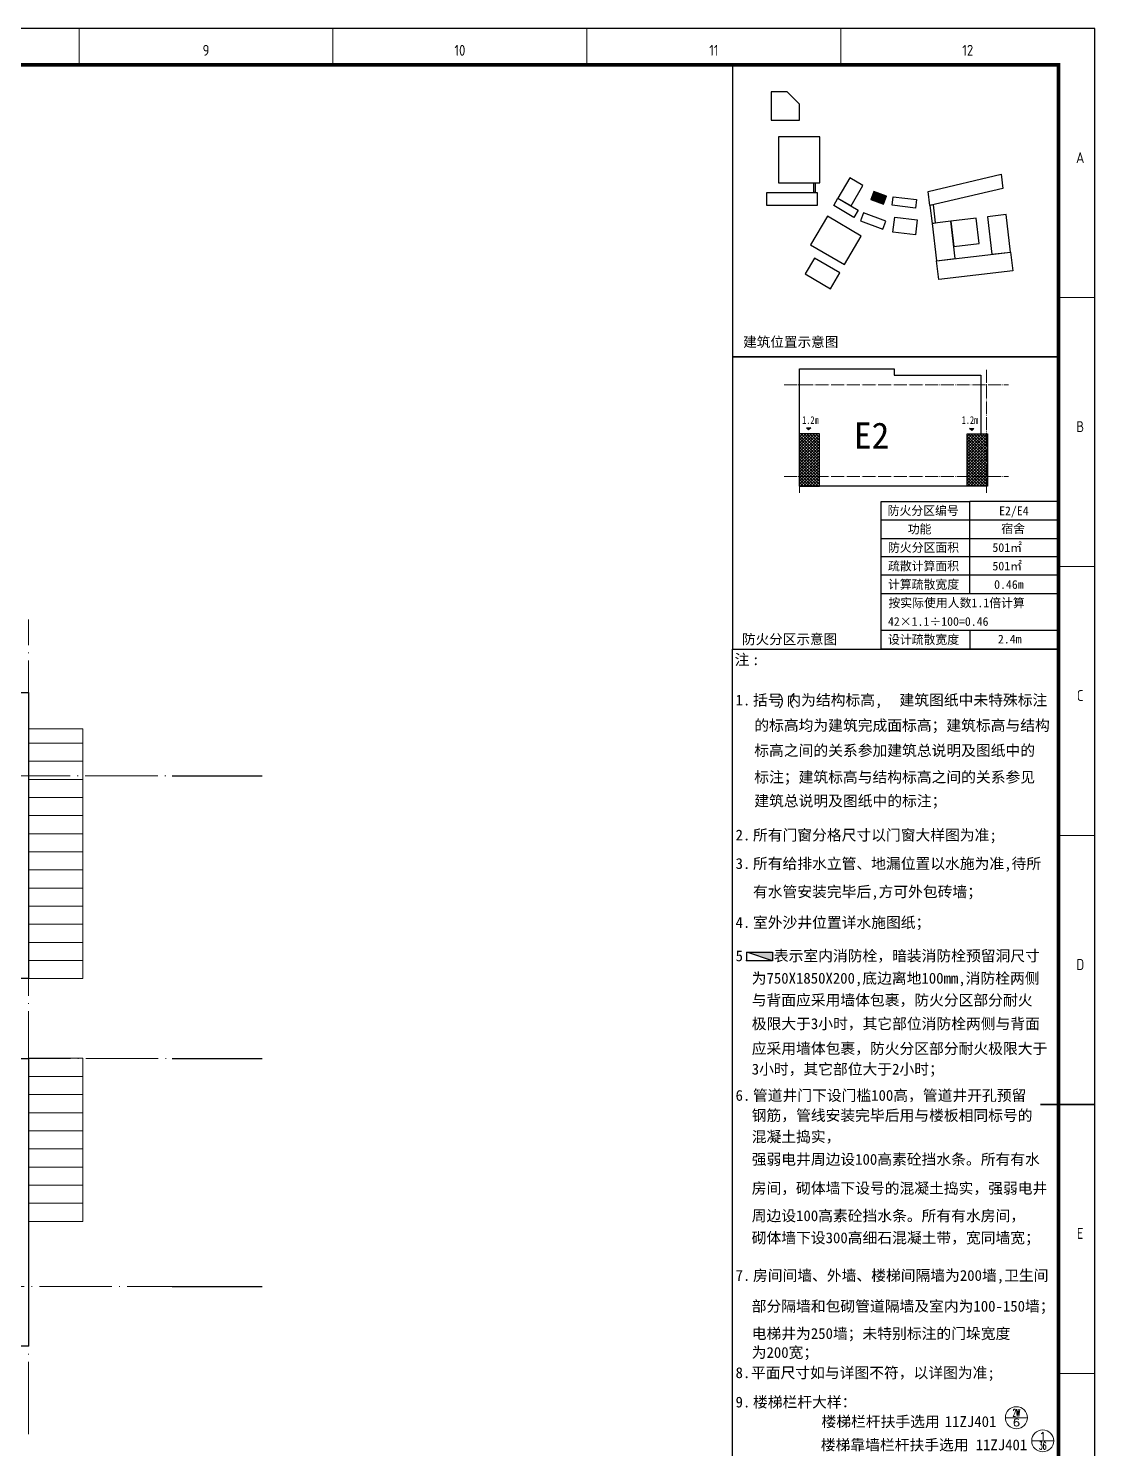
# Model space of a CAD drawing. Extents: x -76183 to 48420, y -19465 to 404409.
# Drawn here: x -21217 to 8239, y 272237 to 311444 of the extents above; entities that cross this region are included whole.
import ezdxf
from ezdxf.enums import TextEntityAlignment as Align

# ---------------------------------------------------------------- set-up
doc = ezdxf.new("R2010")
doc.units = 0
doc.header["$LTSCALE"] = 1000
doc.header["$MEASUREMENT"] = 0
doc.linetypes.add('DASH', pattern=[0.35, 0.25, -0.1])
doc.linetypes.add('DOTE', pattern=[2.42, 2, -0.2, 0.02, -0.2])
for name, color, linetype in [('-消防栓', 210, 'Continuous'), ('_xhs2', 90, 'Continuous'), ('A$0$f防火分区说明', 150, 'Continuous'), ('A-ANNO-TEXT', 7, 'Continuous'), ('AXIS', 3, 'Continuous'), ('C-天花层', 1, 'Continuous'), ('PJ', 3, 'Continuous'), ('XG-建筑轮廓', 2, 'Continuous')]:
    doc.layers.add(name, color=color, linetype=linetype)
for name, color, linetype, plot in [('201706', 1, 'Continuous', False), ('打印层', 7, 'Continuous', False), ('面积控制线', 171, 'Continuous', False)]:
    doc.layers.add(name, color=color, linetype=linetype, plot=plot)
for name, color, linetype, lineweight in [('dote', 16, 'DOTE', 0), ('PUB_TEXT', 7, 'Continuous', 13), ('STAIR', 2, 'Continuous', 13), ('WALL', 254, 'Continuous', 13), ('看线', 5, 'Continuous', 30)]:
    doc.layers.add(name, color=color, linetype=linetype, lineweight=lineweight)
doc.layers.add('修改11.13', color=6, linetype='Continuous', lineweight=30, plot=False)
doc.layers.get('修改11.13').off()
doc.styles.add('_宋体', font='', dxfattribs={"width": 0.8})
doc.styles.add('A$0$-黑体', font='simhei.ttf', dxfattribs={"width": 0.8})
doc.styles.add('COMP', font='COMPLEX', dxfattribs={"bigfont": 'hztxt'})
doc.styles.get("Standard").update_dxf_attribs({"font": 'gbenor.shx', "bigfont": 'gbcbig.shx'})
doc.styles.add('宋体', font='')
doc.styles.get('_宋体').set_extended_font_data('NSimSun')
doc.styles.get('宋体').set_extended_font_data('SimSun')

# ---------------------------------------------------------------- blocks, each defined once
blk = doc.blocks.new('4#轴网')
at = {"layer": 'AXIS'}
for p, q in [((898726, -186736), (901205, -186736)), ((898726, -194536), (901205, -194536)), ((898726, -200836), (901205, -200836))]:
    blk.add_line(p, q, dxfattribs=at)
at = {"layer": 'dote'}
for p, q in [((894754, -204910), (894754, -182420)), ((864864, -186736), (899456, -186736)), ((864876, -194536), (899468, -194536)), ((866017, -200836), (900609, -200836))]:
    blk.add_line(p, q, dxfattribs=at)
blk = doc.blocks.new('GEDI_WK_A1')
at = {"color": 3}
for p, q in [((560.67, 584), (560.67, 594)), ((630.75, 584), (630.75, 594)), ((700.83, 584), (700.83, 594)), ((770.92, 584), (770.92, 594)), ((831, 519.75), (841, 519.75)), ((831, 445.5), (841, 445.5)), ((831, 371.25), (841, 371.25)), ((831, 297), (841, 297)), ((831, 222.75), (841, 222.75))]:
    blk.add_line(p, q, dxfattribs=at)
for points, const_width in [([(0, 0), (841, 0), (841, 594), (0, 594)], 0.1), ([(25, 10), (831, 10), (831, 584), (25, 584)], 1)]:
    blk.add_lwpolyline(points, close=True, dxfattribs=dict(at, const_width=const_width))
at = {"color": 3, "const_width": 0.5}
blk.add_lwpolyline([(826, 297), (841, 297)], dxfattribs=at)
at = {"color": 3}
for s, p in [('9', (595.71, 588)), ('10', (665.79, 588)), ('11', (735.88, 588)), ('12', (805.96, 588))]:
    blk.add_text(s, height=3, dxfattribs=at).set_placement(p, align=Align.MIDDLE)
for s, p in [('A', (837, 556.88)), ('B', (837, 482.62)), ('C', (837, 408.38)), ('D', (837, 334.12)), ('E', (837, 259.88))]:
    blk.add_text(s, height=3, dxfattribs=at).set_placement(p, align=Align.CENTER)
blk = doc.blocks.new('xhs2')
at = {"layer": '_xhs2', "ltscale": 10}
blk.add_hatch(color=256, dxfattribs=at).paths.add_polyline_path([(-120, 350), (120, 350), (-120, -350)])
for p, q in [((-120, -350), (-120, 350)), ((-120, 350), (120, 350)), ((120, 350), (-120, -350)), ((120, 350), (120, -350)), ((120, -350), (-120, -350))]:
    blk.add_line(p, q, dxfattribs=at)
blk = doc.blocks.new('_index')
blk.add_line((-0.5, 0), (0.5, 0))
blk.add_circle((0, 0), 0.5)
at = {"style": 'COMP'}
for tag, width, p, p2 in [('1', 2.333333, (-0.17, 0.05), (0.17, 0.05)), ('-', 1.166667, (-0.17, -0.39), (0.17, -0.39))]:
    blk.add_attdef(tag, text='', height=0.34, dxfattribs=dict(at, width=width)).set_placement(p, p2, align=Align.FIT)
blk = doc.blocks.new('A$C576D7A35')
at = {"layer": '201706', "linetype": 'DASH'}
for p, q in [((540, 588), (540, 388)), ((1640, 588), (1640, 388))]:
    blk.add_line(p, q, dxfattribs=at)
blk = doc.blocks.new('A$C39EC6481')
blk.add_lwpolyline([(4274, 35173), (13274, 35173), (13274, 702), (4274, 702)], close=True)
at = {"layer": 'WALL', "lineweight": -3, "ltscale": 4}
blk.add_line((4274, 1602), (4274, 35173), dxfattribs=at)
at = {"layer": 'PUB_TEXT', "xscale": 1.016566263511777, "yscale": 1.016566263511777, "zscale": 1.016566263511777, "rotation": 270}
blk.add_blockref('xhs2', (5028, 26688, 16166), dxfattribs=at)
at = {"layer": 'PUB_TEXT'}
ref = blk.add_blockref('_index', (12113, 13955, 16166), dxfattribs=dict(at, xscale=607.5, yscale=607.5, zscale=607.5))
ref.add_attrib('1', '2W', dxfattribs={"layer": '0', "height": 206.6, "rotation": 360, "style": 'COMP', "width": 0.5}).set_placement((12009, 13985, 16166), (12216, 13985, 16166), align=Align.FIT)
ref.add_attrib('-', '6', dxfattribs={"layer": '0', "height": 207, "rotation": 360, "style": 'COMP', "width": 1.5}).set_placement((12009, 13718, 16166), (12216, 13718, 16166), align=Align.FIT)
ref = blk.add_blockref('_index', (12839, 13315, 16166), dxfattribs=dict(at, xscale=607.5, yscale=607.5, zscale=607.5))
ref.add_attrib('1', '1', dxfattribs={"layer": '0', "height": 207, "rotation": 0, "style": 'COMP', "width": 2.333333}).set_placement((12735, 13345, 16166), (12942, 13345, 16166), align=Align.FIT)
ref.add_attrib('-', '36', dxfattribs={"layer": '0', "height": 206.6, "style": 'COMP', "width": 0.636364}).set_placement((12735, 13078, 16166), (12942, 13078, 16166), align=Align.FIT)
at = {"layer": '修改11.13', "xscale": 1.5, "yscale": 1.5, "zscale": 1.5}
blk.add_blockref('A$C576D7A35', (9609, 2737), dxfattribs=at)
at = {"layer": 'PUB_TEXT', "style": '_宋体'}
for s, height, p in [('注', 299, (4335, 34731, 16166)), (':', 299, (4816, 34731, 16166)), ('1.', 299.1, (4361, 33616, 16166)), ('括号', 299.1, (4841, 33616, 16166)), (')', 299, (5522, 33616, 16166)), ('内为结构标高,', 299.1, (5763, 33616, 16166)), ('(', 299, (5802, 33616, 16166)), ('建筑图纸中未特殊标注', 299.1, (8885, 33616, 16166)), ('的标高均为建筑完成面标高；建筑标高与结构', 299.05, (4877, 32918, 16166)), ('标高之间的关系参加建筑总说明及图纸中的', 299.05, (4877, 32225, 16166)), ('标注；建筑标高与结构标高之间的关系参见', 299.05, (4877, 31490, 16166)), ('建筑总说明及图纸中的标注；', 299.05, (4877, 30833, 16166)), ('所有门窗分格尺寸以门窗大样图为准;', 299.05, (4841, 29890, 16166)), ('2.', 299.1, (4361, 29890, 16166)), ('所有给排水立管、地漏位置以水施为准,待所', 299.05, (4841, 29103, 16166)), ('3.', 299.1, (4361, 29103, 16166)), ('有水管安装完毕后,方可外包砖墙；', 299.05, (4841, 28326, 16166)), ('4.', 299.1, (4361, 27477, 16166)), ('室外沙井位置详水施图纸；', 299.05, (4841, 27477, 16166)), ('5.', 299.1, (4361, 26556, 16166)), ('表示室内消防栓，暗装消防栓预留洞尺寸', 299.05, (5417, 26556, 16166)), ('为750X1850X200,底边离地100mm,消防栓两侧', 299.05, (4807, 25937, 16166)), ('与背面应采用墙体包裹，防火分区部分耐火', 299.05, (4807, 25334, 16166)), ('极限大于3小时，其它部位消防栓两侧与背面', 299.05, (4807, 24682, 16166)), ('应采用墙体包裹，防火分区部分耐火极限大于', 299.05, (4807, 23997, 16166)), ('3小时，其它部位大于2小时；', 299.05, (4807, 23428, 16166)), ('6.', 299.1, (4361, 22703, 16166)), ('管道井门下设门槛100高，管道井开孔预留', 299.05, (4841, 22703, 16166)), ('钢筋，管线安装完毕后用与楼板相同标号的', 299.05, (4807, 22151, 16166)), ('混凝土捣实，', 299.1, (4807, 21562, 16166)), ('强弱电井周边设100高素砼挡水条。所有有水', 299.05, (4807, 20938, 16166)), ('房间，砌体墙下设号的混凝土捣实，强弱电井', 299.05, (4807, 20140, 16166)), ('周边设100高素砼挡水条。所有有水房间，', 299.05, (4807, 19380, 16166)), ('砌体墙下设300高细石混凝土带，宽同墙宽；', 299.05, (4807, 18771, 16166)), ('房间间墙、外墙、楼梯间隔墙为200墙,卫生间', 299.05, (4841, 17732, 16166)), ('7.', 299.1, (4361, 17732, 16166)), ('部分隔墙和包砌管道隔墙及室内为100-150墙；', 299.05, (4807, 16883, 16166)), ('电梯井为250墙；未特别标注的门垛宽度', 299.05, (4807, 16128, 16166)), ('为200宽；', 299.1, (4807, 15606, 16166)), ('8.', 299.1, (4361, 15047, 16166)), ('平面尺寸如与详图不符，以详图为准;', 299.05, (4786, 15047, 16166)), ('9.', 299.1, (4361, 14236, 16166)), ('楼梯栏杆大样：', 299.1, (4841, 14236, 16166)), ('楼梯栏杆扶手选用', 299.1, (6733, 13698, 16166)), ('11ZJ401', 299.1, (10135, 13698, 16166)), ('楼梯靠墙栏杆扶手选用', 299.1, (6714, 13055, 16166)), ('11ZJ401', 299.1, (10987, 13055, 16166)), ('10.关于机电留洞及预埋所有设备预留洞、套管', 299.05, (4378, 12208, 16166)), ('如与设备专业不符，施工方应书面提出，', 299.05, (4967, 11613, 16166)), ('由设计单位核对确认后方能施工；', 299.05, (4967, 10887, 16166)), ('11.', 299.1, (4447, 9961, 16166)), ('电梯吊钩及吊钩梁详见结构设计说明；', 299.05, (5036, 9961, 16166)), ('电梯的留洞图待确定电梯品牌后另详轿厢', 299.05, (5020, 9156, 16166)), ('位置指示器孔,井壁预埋件,机房预留孔等在', 299.05, (5074, 8292)), ('施工前由厂家提供,客梯电梯提升速度另详。', 299.05, (5074, 7608)), ('12.', 299.1, (4541, 6880, 6466)), ('平面图的所有防火门尺寸为安装后的实际', 299.05, (5042, 6880, 6466)), ('疏散宽度尺寸，所以防火门的预留门洞尺寸', 299.05, (5042, 6118, 6466)), ('应为防火门尺寸+100mm。例如：FMB1022，', 299.05, (5042, 5250, 6466)), ('其预留门洞尺寸应为1100X2250(宽x高）', 299.05, (5042, 4383, 6466))]:
    blk.add_text(s, height=height, rotation=360, dxfattribs=at).set_placement(p)
blk = doc.blocks.new('zt')
at = {"layer": 'XG-建筑轮廓', "linetype": 'Continuous', "lineweight": -3, "flags": 128}
for points in [[(4748370, -1754558), (4750770, -1754558), (4750770, -1753200), (4749716, -1752158), (4748370, -1752158)], [(4752106, -1760674), (4751970, -1760674), (4751970, -1759866), (4752106, -1759866)], [(4755131, -1761809), (4756144, -1760084), (4755040, -1759436), (4754027, -1761161)], [(4767998, -1760326), (4761814, -1761786), (4761673, -1760594), (4767856, -1759132)], [(4752262, -1761794), (4748014, -1761794), (4748014, -1760674), (4752262, -1760674)], [(4755735, -1762164), (4755370, -1762785), (4753663, -1761782), (4754027, -1761161)], [(4757063, -1760594), (4756809, -1761268), (4757887, -1761674), (4758141, -1761001)], [(4760669, -1761279), (4760585, -1761994), (4758619, -1761764), (4758702, -1761049)], [(4756200, -1762394), (4755946, -1763068), (4757833, -1763779), (4758086, -1763105)], [(4762108, -1761716), (4761815, -1761785), (4761994, -1763295), (4762291, -1763260)], [(4753126, -1762696), (4751713, -1765104), (4754586, -1766791), (4756000, -1764383)], [(4761994, -1763295), (4762371, -1766473), (4763960, -1766283), (4763582, -1763106)], [(4763837, -1765251), (4765982, -1764996), (4765727, -1762851), (4763582, -1763106)], [(4766681, -1762739), (4767058, -1765916), (4768647, -1765727), (4768270, -1762549)], [(4762371, -1766473), (4768647, -1765727), (4768836, -1767316), (4762560, -1768061)], [(4751246, -1767567), (4753391, -1768826), (4754177, -1767488), (4752031, -1766228)]]:
    blk.add_lwpolyline(points, close=True, dxfattribs=at)
for points in [[(4752490, -1759866), (4752490, -1755974), (4751770, -1755974), (4748978, -1755974), (4748978, -1759866), (4752490, -1759866)], [(4760740, -1763001), (4760592, -1764272), (4758685, -1764049), (4758837, -1762779), (4760741, -1763001), (4760741, -1763001)]]:
    blk.add_lwpolyline(points, dxfattribs=at)
blk = doc.blocks.new('4#图框')
at = {"layer": 'AXIS'}
h = blk.add_hatch(color=256, dxfattribs=at)
h.dxf.hatch_style = 1
h.paths.add_polyline_path([(5592822, -941988), (5592904, -941768), (5593256, -941900), (5593173, -942120)])
for points in [[(5589001, -938270), (5598001, -938270), (5598001, -946335)], [(5589001, -946335), (5598001, -946335), (5598001, -954399)]]:
    blk.add_lwpolyline(points, dxfattribs=at)
at = {"layer": 'STAIR'}
blk.add_lwpolyline([(5592822, -941988), (5592904, -941768), (5593256, -941900), (5593173, -942120), (5592822, -941988)], dxfattribs=at)
at = {"layer": 'WALL', "lineweight": -3, "ltscale": 4}
for points in [[(5589001, -946335), (5598001, -946335), (5598001, -938270), (5589001, -938270)], [(5589001, -954399), (5598001, -954399), (5598001, -946335), (5589001, -946335)]]:
    blk.add_lwpolyline(points, close=True, dxfattribs=at)
at = {"xscale": 100, "yscale": 100, "zscale": 100}
blk.add_blockref('GEDI_WK_A1', (5514901, -996670), dxfattribs=at)
blk.add_blockref('A$C39EC6481', (5584728, -989573))
at = {"layer": 'C-天花层', "xscale": 0.3258869614858051, "yscale": 0.3258869614858051, "zscale": 0.3258869614858051}
blk.add_blockref('zt', (4042640, -368013), dxfattribs=at)
at = {"layer": 'A-ANNO-TEXT', "style": '宋体'}
for s, p in [('建筑位置示意图', (5589299, -946058)), ('防火分区示意图', (5589267, -954264))]:
    blk.add_text(s, height=275, dxfattribs=at).set_placement(p)
blk = doc.blocks.new('图标轴网')
at = {"layer": 'dote'}
for p, q in [((865954, -203367), (865954, -184373)), ((894754, -203367), (894754, -184373)), ((863551, -186736), (898144, -186736)), ((863551, -200836), (898144, -200836))]:
    blk.add_line(p, q, dxfattribs=at)

msp = doc.modelspace()

# ---------------------------------------------------------------- hatches: boundary and pattern name
at = {"layer": '看线'}
for points in [[(258, 300415), (377, 300415), (318, 300360)], [(4762, 300402), (4881, 300402), (4822, 300347)]]:
    msp.add_hatch(color=256, dxfattribs=at).paths.add_polyline_path(points)
h = msp.add_hatch(dxfattribs=at)
h.set_pattern_fill('ANSI37', color=256, scale=36)
h.set_pattern_definition([(45, (-463098.485, 400161.03), (-40.4111525, 40.4111525), []), (135, (-463098.485, 400161.03), (-40.4111525, -40.4111525), [])])
h.paths.add_polyline_path([(69, 298808), (614, 298808), (614, 300248), (69, 300248)])
h.paths.add_polyline_path([(5253, 298808), (4695, 298808), (4695, 300248), (5253, 300248)])

# ---------------------------------------------------------------- linework, layer by layer
at = {"layer": 'A$0$f防火分区说明', "ltscale": 2}
for p, q in [((2325, 294310), (2325, 298384)), ((7214, 294310), (7214, 298384)), ((7214, 296856), (2325, 296856)), ((7214, 296347), (2325, 296347)), ((7214, 295838), (2325, 295838)), ((7214, 294819), (2325, 294819)), ((7214, 294310), (2325, 294310))]:
    msp.add_line(p, q, dxfattribs=at)
at = {"layer": 'A$0$f防火分区说明'}
for p, q in [((2325, 298384), (4770, 298384)), ((4770, 295838), (4770, 298384)), ((7214, 298384), (4770, 298384)), ((2325, 297875), (7214, 297875)), ((2325, 297366), (7214, 297366))]:
    msp.add_line(p, q, dxfattribs=at)
at = {"layer": 'A$0$f防火分区说明', "ltscale": 10}
msp.add_line((4770, 294819), (4770, 294310), dxfattribs=at)
at = {"layer": 'STAIR'}
for p, q in [((-21217, 291711), (-19717, 291711)), ((-21217, 291211), (-19717, 291211)), ((-21217, 290711), (-19717, 290711)), ((-21217, 290211), (-19717, 290211)), ((-21217, 289711), (-19717, 289711)), ((-21217, 289211), (-19717, 289211)), ((-21217, 288711), (-19717, 288711)), ((-21217, 288211), (-19717, 288211)), ((-21217, 287711), (-19717, 287711)), ((-21217, 287211), (-19717, 287211)), ((-21217, 286711), (-19717, 286711)), ((-21217, 286211), (-19717, 286211)), ((-21217, 285711), (-19717, 285711)), ((-19717, 282511), (-21217, 282511)), ((-19717, 282011), (-21217, 282011)), ((-19717, 281511), (-21217, 281511)), ((-19717, 281011), (-21217, 281011)), ((-19717, 280511), (-21217, 280511)), ((-19717, 280011), (-21217, 280011)), ((-19717, 279511), (-21217, 279511)), ((-19717, 279011), (-21217, 279011))]:
    msp.add_line(p, q, dxfattribs=at)
for points in [[(-21217, 285211), (-19717, 285211), (-19717, 292111), (-21217, 292111)], [(-19717, 278511), (-21217, 278511), (-21217, 283012), (-19717, 283012)]]:
    msp.add_lwpolyline(points, close=True, dxfattribs=at)
at = {"layer": '打印层'}
msp.add_lwpolyline([(-75886, 252039), (8214, 252039), (8214, 311439), (-75886, 311439)], close=True, dxfattribs=at)
at = {"layer": '看线'}
for points in [[(69, 298808), (69, 302048), (2679, 302048), (2679, 301868), (5073, 301868), (5073, 300248), (5253, 300248), (5253, 298808), (69, 298808)], [(69, 298808), (614, 298808), (614, 300248), (69, 300248)], [(5253, 298808), (4695, 298808), (4695, 300248), (5253, 300248)]]:
    msp.add_lwpolyline(points, close=True, dxfattribs=at)
for points in [[(258, 300415), (377, 300415), (318, 300360), (258, 300415)], [(4762, 300402), (4881, 300402), (4822, 300347), (4762, 300402)]]:
    msp.add_lwpolyline(points, dxfattribs=at)
at = {"layer": '面积控制线'}
msp.add_lwpolyline([(-50517, 275061), (-50517, 283012), (-49417, 283011), (-49417, 285211), (-50017, 285211), (-50017, 293111), (-50017, 293111), (-50017, 293111), (-21217, 293111), (-21217, 285211), (-22217, 285211), (-22217, 283011), (-21217, 283011), (-21217, 275061), (-26517, 275061), (-26517, 275611), (-28317, 275611), (-28317, 275211), (-28317, 275211), (-28317, 275061)], close=True, dxfattribs=at)

# ---------------------------------------------------------------- block references
at = {"xscale": 0.1790055248619813, "yscale": 0.1790055248619813, "zscale": 0.1790055248619813}
msp.add_blockref('图标轴网', (-154941, 335028), dxfattribs=at)
msp.add_blockref('4#轴网', (-915971, 477547))
at = {"layer": 'PUB_TEXT'}
msp.add_blockref('4#图框', (-5590787, 1248709), dxfattribs=at)

# ---------------------------------------------------------------- texts
at = {"layer": '-消防栓', "insert": (1566, 300566), "char_height": 720, "width": 2647.13, "attachment_point": 1}
msp.add_mtext('{\\fSimHei|b0|i0|c134|p2;E2}', dxfattribs=at)
at = {"layer": 'A$0$f防火分区说明', "style": 'A$0$-黑体'}
for s, p in [('防火分区编号', (2498, 298010)), ('E2/E4', (5575, 298006)), ('功能', (3055, 297501)), ('宿舍', (5636, 297512)), ('防火分区面积', (2508, 296992)), ('501㎡', (5391, 296992)), ('疏散计算面积', (2508, 296482)), ('501㎡', (5391, 296482)), ('计算疏散宽度', (2508, 295973)), ('0.46m', (5438, 295973)), ('按实际使用人数1.1倍计算', (2521, 295464)), ('42×1.1÷100=0.46', (2508, 294951)), ('设计疏散宽度', (2508, 294452)), ('2.4m', (5543, 294465))]:
    msp.add_text(s, height=240, dxfattribs=at).set_placement(p)
at = {"layer": 'PJ', "color": 0, "style": 'A$0$-黑体', "width": 0.8}
for p in [(139, 300527), (4543, 300527)]:
    msp.add_text('1.2m', height=210, dxfattribs=at).set_placement(p)

doc.saveas('drawing.dxf')
